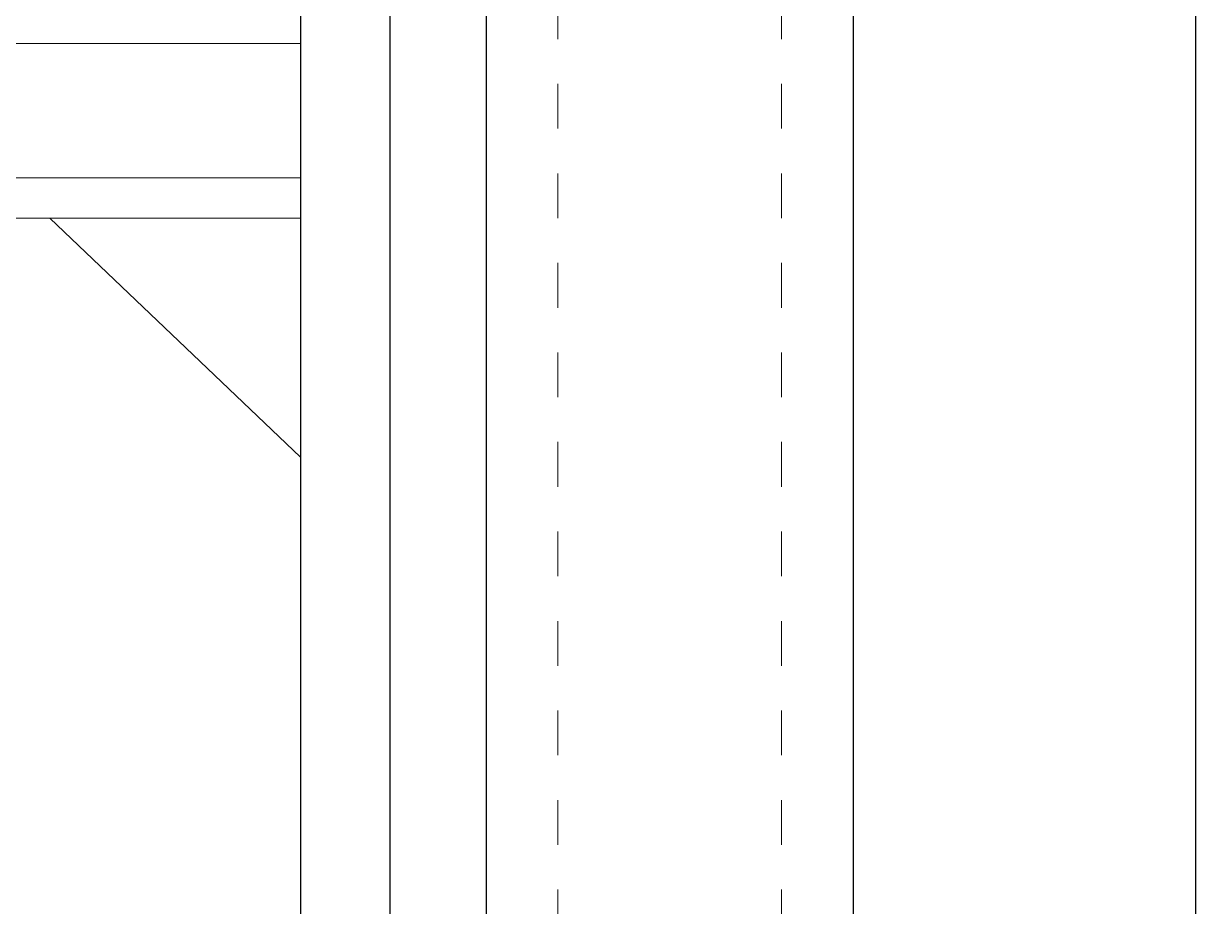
# Model space of a CAD drawing. Header units: inches. Extents: x -71 to 17.9, y 225.4 to 309.4.
# Drawn here: x -30.607 to -27.988, y 286.132 to 288.105 of the extents above; entities that cross this region are included whole.
import ezdxf

# ---------------------------------------------------------------- set-up
doc = ezdxf.new("R2010")
doc.units = ezdxf.units.IN
doc.header["$MEASUREMENT"] = 0
doc.linetypes.add('DASHED2', pattern=[0.375, 0.25, -0.125])
doc.layers.add('A2 Hatch', color=8, linetype='Continuous', lineweight=9)
doc.layers.add('DETAILS', color=7, linetype='Continuous', lineweight=13)

msp = doc.modelspace()

# ---------------------------------------------------------------- linework, layer by layer
at = {"color": 1}
for p, q in [((-29.988, 296.6704), (-29.988, 284.1704)), ((-29.788, 296.4204), (-29.788, 284.1704)), ((-29.573, 296.1704), (-29.573, 284.1704)), ((-28.753, 296.1704), (-28.753, 284.1704)), ((-27.988, 296.1704), (-27.988, 284.1704))]:
    msp.add_line(p, q, dxfattribs=at)
at = {"layer": 'A2 Hatch', "linetype": 'DASHED2', "ltscale": 0.15}
for p, q in [((-29.413, 296.1704), (-29.413, 284.1704)), ((-28.913, 296.1704), (-28.913, 284.1704))]:
    msp.add_line(p, q, dxfattribs=at)
at = {"layer": 'DETAILS', "color": 6, "lineweight": 20}
for p, q in [((-29.988, 288.0604), (-33.988, 288.0604)), ((-29.988, 287.7604), (-33.988, 287.7604)), ((-29.988, 287.6704), (-33.988, 287.6704)), ((-30.548, 287.6704), (-29.988, 287.1362))]:
    msp.add_line(p, q, dxfattribs=at)

doc.saveas('drawing.dxf')
